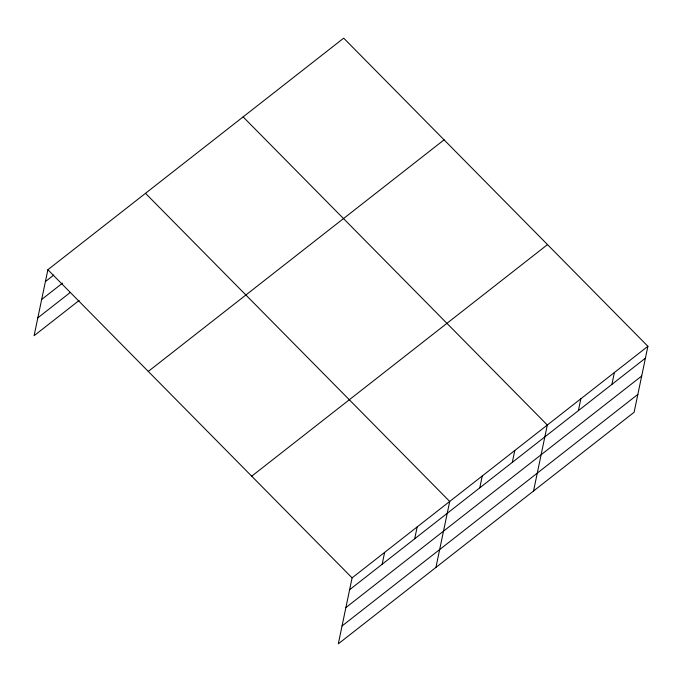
<?xml version="1.0" encoding="UTF-8"?>
<svg xmlns="http://www.w3.org/2000/svg" width="682" height="682" viewBox="0 0 682 682"><rect width="100%" height="100%" fill="white"/><g stroke="black" fill="none" stroke-linecap="round" stroke-linejoin="round"><path stroke-width="1.02" d="M647.9 346.294L352.091 577.867L338.306 643.842L634.115 412.269L647.9 346.294L343.694 38.158L47.885 269.731L34.1 335.706L79.155 300.438M382.15 564.253L384.631 552.394M414.69 538.78L417.171 526.922M435.926 567.424L449.711 501.449L145.496 193.313M479.77 487.835L482.251 475.976M512.31 462.362L514.791 450.504M533.546 490.997L547.322 425.022L243.116 116.895M578.37 410.641L580.851 398.782M611.899 384.392L614.371 372.534M45.404 281.598L53.75 275.059M41.679 299.449L62.531 283.124M37.834 317.855L70.365 292.382M148.275 371.417L444.076 139.844M251.701 476.181L547.51 244.608M349.619 589.725L645.419 358.152M345.885 607.585L641.694 376.012M342.04 625.982L637.849 394.409M47.885 269.731L352.091 577.867"/></g></svg>
